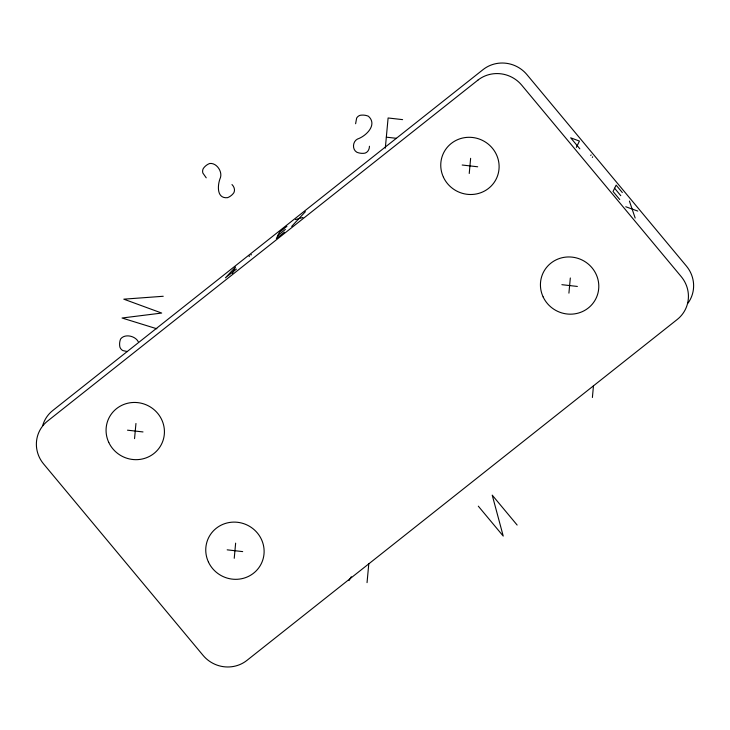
<?xml version="1.0" encoding="UTF-8"?>
<svg xmlns="http://www.w3.org/2000/svg" width="730" height="730" viewBox="0 0 730 730"><rect width="100%" height="100%" fill="white"/><g stroke="black" fill="none" stroke-linecap="round" stroke-linejoin="round"><path stroke-width="1.09" d="M134.548 438.639L135.953 423.482M234.239 558.295L235.635 543.138M355.62 123.744L356.614 118.169A6.278 6.077 26.2 0 1 360.2 115.294A14.436 13.979 26.2 0 1 368.422 116.234C377.857 124.793 366.04 136.172 357.39 139.092C352.617 141.611 352.006 149.394 356.787 152.214A14.436 13.979 26.2 0 0 365 153.145C367.957 152.223 369.471 149.185 369.444 146.237M385.312 148.172L388.104 117.977L402.604 119.629M367.044 582.64L368.796 563.697M469.235 173.484L470.631 158.328M568.916 293.141L570.322 277.984M592.395 397.494L593.499 385.495M232.386 273.376L235.498 267.052L225.424 277.82L236.42 269.105M249.131 256.577L249.441 255.956M251.02 255.08L251.321 254.46M576.335 147.405L579.447 141.082L570.668 137.806L579.848 148.82M590.78 155.526L591.081 154.906M592.349 157.415L592.65 156.786M348.995 580.587L351.322 576.709M291.662 226.419L305.414 211.654M286.908 226.327L279.49 232.204L276.378 238.527L284.417 232.158M277.957 235.325L285.366 229.448M295.404 219.593L302.923 217.494M163.228 296.271L123.799 299.172L161.677 313.06L122.056 318.006L156.859 328.783M386.334 137.167L396.353 138.308M462.181 165.017L477.685 166.787M561.872 284.682L577.366 286.443M127.513 351.586L122.895 350.592A6.278 6.077 26.2 0 1 119.875 346.996A14.436 13.979 26.2 0 1 120.623 338.966C124.848 333.446 135.178 335.882 138.225 341.622M127.504 430.18L142.998 431.941M227.185 549.836L242.688 551.606M625.765 206.754L637.755 211.07M622.325 192.556L616.138 185.137L613.027 191.461L619.733 199.509M614.605 188.258L620.783 195.677M517.141 525.053L492.221 495.132L503.226 536.076L478.305 506.164M231.985 184.553C234.084 186.634 235.297 189.837 233.91 192.647A14.436 13.979 26.2 0 1 227.568 197.666C216.135 198.925 217.513 184.334 220.478 177.536C222.422 171.276 216.445 162.562 209.629 163.502A14.436 13.979 26.2 0 0 203.296 168.52A6.278 6.077 26.2 0 0 202.885 173.092L206.234 177.828M629.406 201.051L635.164 218.033M687.943 303.205A31.317 30.322 26.2 0 0 686.401 266.058L526.905 74.597A31.317 30.322 26.2 0 0 483.068 69.606L52.761 410.525A31.317 30.322 26.2 0 0 42.76 425.344M477.867 80.163L47.569 421.073A31.317 30.322 26.2 0 0 43.599 463.942L203.095 655.403A31.317 30.322 26.2 0 0 246.932 660.394L677.239 319.475A31.317 30.322 26.2 0 0 681.209 276.606L521.713 85.154A31.317 30.322 26.2 0 0 477.867 80.163M108.761 442.407A29.364 28.424 26.2 0 0 159.103 448.138A29.364 28.424 26.2 0 0 137.879 402.641A29.364 28.424 26.2 0 0 108.761 442.407M543.129 296.909A29.364 28.424 26.2 0 0 593.472 302.64A29.364 28.424 26.2 0 0 572.247 257.142A29.364 28.424 26.2 0 0 543.129 296.909M443.448 177.244A29.364 28.424 26.2 0 0 493.79 182.975A29.364 28.424 26.2 0 0 472.565 137.486A29.364 28.424 26.2 0 0 443.448 177.244M208.451 562.063A29.364 28.424 26.2 0 0 258.794 567.794A29.364 28.424 26.2 0 0 237.569 522.297A29.364 28.424 26.2 0 0 208.451 562.063"/></g></svg>
